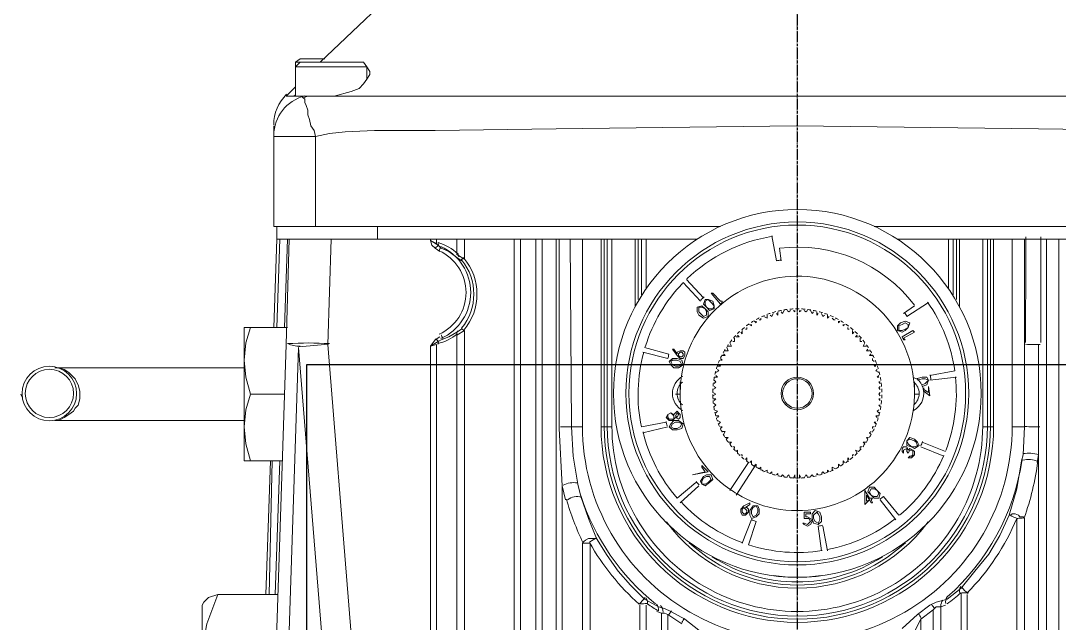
# Model space of a CAD drawing. Header units: inches. Extents: x 8618018 to 8935006, y 2431589 to 2567223.
# Drawn here: x 8666993.4 to 8667117.2, y 2519218.9 to 2519290.7 of the extents above; entities that cross this region are included whole.
import ezdxf

# ---------------------------------------------------------------- set-up
doc = ezdxf.new("R2010")
doc.units = ezdxf.units.IN
doc.header["$MEASUREMENT"] = 0
doc.linetypes.add('CENTER', pattern=[2, 1.25, -0.25, 0.25, -0.25])
doc.layers.add('CL', color=252, linetype='CENTER', lineweight=5)
for name, color, linetype in [('EQ', 252, 'Continuous'), ('PDF_CENTRE', 252, 'Continuous'), ('SKID', 252, 'Continuous')]:
    doc.layers.add(name, color=color, linetype=linetype)

# ---------------------------------------------------------------- blocks, each defined once
blk = doc.blocks.new('DP-11004B PL')
at = {"layer": 'EQ', "lineweight": 18}
for points in [[(56.33810229599476, -53.56282629584894), (45.42201669514179, -43.0167774958536), (44.86696149595082, -42.091685495805), (44.3119062948972, -41.35161189548671), (44.12688789516687, -40.42651989590377), (43.94186949543655, -39.31640949565917), (43.94186949543655, -20.99958789581433), (-43.94187050499022, -20.99958789581433), (-43.94187050499022, -39.31640949565917), (-44.12688890472054, -40.42651989590377), (-44.31190730445087, -41.35161189548671), (-44.86696250550449, -42.091685495805), (-45.42201770469546, -43.0167774958536), (-56.8931585047394, -53.93286309577525)], [(-56.33810330554843, -53.56282629584894), (-59.29839770495892, -53.56282629584894), (-59.85345290414989, -53.93286309577525), (-59.85345290414989, -54.48791829589754), (-51.34260650537908, -54.48791829589754), (-50.97256970405579, -55.04297349555418), (-50.97256970405579, -55.41301029548049), (-51.34260650537908, -55.96806549560279), (-51.71264330483973, -56.52312069572508), (-52.2676985040307, -57.07817589584738), (-53.19279050454497, -57.44821269577369), (-55.22799290530384, -58.00326789589599)], [(-51.34260650537908, -55.96806549560279), (-51.34260650537908, -54.48791829589754), (-51.71264330483973, -53.93286309577525), (-59.29839770495892, -53.93286309577525), (-59.85345290414989, -54.48791829589754), (-59.85345290414989, -58.00326789589599)], [(-59.85345290414989, -53.93286309577525), (-59.29839770495892, -53.93286309577525)], [(-59.85345290414989, -56.89315749565139), (-60.96356330439448, -58.00326789589599), (-60.77854490466416, -58.00326789589599), (-60.40850810520351, -58.00326789589599), (-60.03847130388021, -58.00326789589599), (-59.85345290414989, -57.8182494957)], [(-60.96356330439448, -58.00326789589599), (-60.96356330439448, -58.00326789589599)], [(-60.03847130388021, -58.00326789589599), (-59.66843450441957, -58.00326789589599), (-59.11337930522859, -58.00326789589599), (-58.37330570444465, -58.00326789589599)], [(-59.11337930522859, -58.00326789589599), (-58.92836090549827, -58.18828629562631)], [(43.20179589465261, -62.07367269555107), (28.77036069519818, -61.88865429582074), (-0.09250970557332039, -61.51861749589443), (-28.77036170475185, -61.88865429582074), (-43.20179690420628, -62.07367269555107), (-50.41751450486481, -62.07367269555107), (-53.93286410532892, -62.25869109574705), (-55.78304810449481, -62.44370949547738), (-57.44821370393038, -62.81374629586935), (-57.63323210552335, -62.07367269555107), (-58.003268904984, -61.51861749589443), (-58.18828730471432, -60.77854389557615), (-58.37330570444465, -60.22348869591951), (-58.37330570444465, -59.66843349579722), (-58.55832410417497, -59.11337829567492), (-58.7433425039053, -58.74334149574861), (-58.7433425039053, -58.3733046958223), (-58.92836090549827, -58.18828629562631), (-58.37330570444465, -58.00326789589599), (-56.8931585047394, -58.00326789589599), (-55.22799290530384, -58.00326789589599), (-55.04297450557351, -58.00326789589599), (55.04297349601984, -58.00326789589599)], [(-62.44371050409973, -62.81374629586935), (-62.44371050409973, -62.44370949547738), (-62.44371050409973, -62.25869109574705), (-62.44371050409973, -62.07367269555107), (-62.44371050409973, -61.88865429582074), (-62.44371050409973, -61.51861749589443)], [(9.158410295844078, -73.54481349559501), (57.44821269437671, -73.54481349559501), (57.44821269437671, -62.81374629586935), (62.44370949454606, -62.81374629586935), (62.44370949454606, -73.54481349559501), (57.44821269437671, -73.54481349559501)], [(-62.07367370463908, -73.54481349559501), (-62.07367370463908, -75.02496069576591), (-60.59352650493383, -75.02496069576591)], [(-9.158411305397749, -73.54481349559501), (-57.44821370393038, -73.54481349559501)], [(-50.04747770540416, -75.02496069576591), (-50.04747770540416, -73.54481349559501)], [(-66.14407850429416, -245.7969438955188), (-60.96356330439448, -87.60621189558879), (-60.59352650493383, -75.02496069576591), (-55.59802970476449, -75.02496069576591)], [(-62.44371050409973, -85.57100949576125), (-62.07367370463908, -75.02496069576591)], [(-61.70363690517843, -75.02496069576591), (-62.07367370463908, -85.57100949576125)], [(-61.14858170412481, -85.57100949576125), (-60.77854490466416, -75.02496069576591)], [(-42.6467417050153, -76.50510789547116), (-43.20179690420628, -76.13507109554484), (-43.57183370552957, -75.76503429561853), (-43.7568521052599, -75.20997909549624), (-43.7568521052599, -75.02496069576591), (-55.59802970476449, -75.02496069576591), (-55.96806650422513, -87.60621189558879), (-50.97256970405579, -149.7723942957819), (-50.60253290459514, -154.9529094956815), (-52.08268010430038, -156.2480382956564), (-53.19279050454497, -157.5431670956314), (-53.93286410532892, -158.653277495876), (-54.11788250505924, -159.9484062958509), (-54.11788250505924, -161.2435350958258), (-54.11788250505924, -163.8337926957756), (-53.93286410532892, -166.0540134957992), (-53.93286410532892, -168.2742342958227), (-53.93286410532892, -168.8292894954793), (-53.74784570559859, -170.6794734955765), (-53.3778089042753, -172.7146758958697), (-52.637735305354, -174.379841495771)], [(-43.7568521052599, -75.02496069576591), (-43.01677850447595, -75.02496069576591), (-43.01677850447595, -75.58001589588821), (-43.7568521052599, -75.20997909549624), (-42.83176010474563, -75.76503429561853), (-42.46172330528498, -76.13507109554484), (-41.53663130477071, -76.50510789547116), (-40.61153930425644, -77.24518149578944), (-40.05648410506546, -77.61521829571575)], [(-31.17560090497136, -75.02496069576591), (-32.6557481046766, -75.02496069576591), (-40.98157610557973, -75.02496069576591), (-43.01677850447595, -75.02496069576591)], [(-39.68644730560482, -182.5206510955468), (-39.68644730560482, -181.4105406957678), (-41.35161290504038, -181.2255222955719), (-41.35161290504038, -180.1154118957929), (-28.77036170475185, -180.1154118957929), (-28.77036170475185, -168.644271095749), (-28.21530650556087, -167.1641238955781), (-28.03028810396791, -165.4989582956769), (-28.21530650556087, -163.8337926957756), (-28.77036170475185, -162.3536454956047), (-28.77036170475185, -75.02496069576591), (-28.4003249052912, -75.02496069576591), (-28.4003249052912, -97.59720549546182), (-28.03028810396791, -104.4428862957284), (-28.03028810396791, -180.1154118957929), (-25.62504890561104, -180.4854486957192), (-25.62504890561104, -111.2885670955293), (-25.44003050401807, -111.103548695799), (-25.25501210428774, -110.918530295603), (-24.88497530482709, -110.7335118958727), (-24.69995690509677, -110.7335118958727), (-24.51493850536644, -110.7335118958727), (-24.14490170404315, -110.7335118958727), (-23.95988330431283, -110.7335118958727)], [(-39.68644730560482, -75.02496069576591), (-39.68644730560482, -77.43019989551976), (-40.61153930425644, -76.87514469586313), (-40.61153930425644, -75.02496069576591)], [(-33.7658585049212, -148.1072286958806), (-33.7658585049212, -75.02496069576591)], [(-33.02578490413725, -75.02496069576591), (-33.02578490413725, -147.9222102956846), (-31.17560090497136, -148.6622838955373), (-31.17560090497136, -75.02496069576591), (-30.43552730418742, -75.02496069576591)], [(-28.77036170475185, -75.02496069576591), (-30.43552730418742, -75.02496069576591), (-30.43552730418742, -148.6622838955373)], [(-28.4003249052912, -75.02496069576591), (-27.66025130450726, -75.02496069576591), (-27.10519610531628, -75.02496069576591)], [(-23.40482810512185, -75.02496069576591), (-23.0347913056612, -75.02496069576591), (-23.0347913056612, -97.4121870957315), (-23.40482810512185, -97.4121870957315), (-23.40482810512185, -75.02496069576591), (-25.62504890561104, -75.02496069576591), (-25.62504890561104, -97.4121870957315), (-26.92017770558596, -97.4121870957315), (-26.73515930399299, -100.9275366957299), (-26.18010410480201, -104.2578678955324), (-25.81006730534136, -105.7380150957033), (-24.88497530482709, -108.3282726956531), (-23.95988330431283, -110.7335118958727), (-22.66475450433791, -112.7687142957002), (-21.36962570436299, -114.6188982957974), (-19.88947850465775, -116.2840638956986), (-18.22431290522218, -117.9492294955999), (-16.92918410524726, -118.6893030959181), (-16.55914730392396, -118.8743214956485), (-15.81907370500267, -119.0593398958445), (-15.07900010421872, -119.4293766957708), (-13.41383450478315, -120.3544686958194), (-11.74866890534759, -121.6495974957943)], [(12.48874149471521, -121.4645790955983), (14.33892549574375, -119.7994134956971), (15.81907269544899, -118.6893030959181), (16.55914629437029, -118.3192662955262), (17.29921989515424, -118.1342478957959), (17.85427509434521, -117.9492294955999), (19.51944069564342, -116.6541006956249), (21.18460629507899, -114.6188982957974), (22.84977189451456, -112.5836958955042), (24.14490069448948, -110.3634750954807), (25.25501109473407, -107.9582358957268), (26.18010309524834, -104.8129230956547), (26.73515829443932, -101.4825918958522), (26.92017669603229, -100.742518295534), (27.10519509576261, -97.4121870957315)], [(-23.0347913056612, -75.02496069576591), (-22.66475450433791, -75.02496069576591), (-22.66475450433791, -97.4121870957315), (-23.0347913056612, -97.4121870957315)], [(-22.66475450433791, -97.4121870957315), (-22.10969930514693, -97.4121870957315), (-22.10969930514693, -75.02496069576591), (-22.66475450433791, -75.02496069576591)], [(-18.59434970468283, -81.68562309583649), (-18.59434970468283, -75.02496069576591), (-18.96438650414348, -75.02496069576591), (-19.33442330546677, -75.02496069576591), (-22.10969930514693, -75.02496069576591)], [(-19.33442330546677, -83.16577029554173), (-19.33442330546677, -75.02496069576591)], [(-18.96438650414348, -75.02496069576591), (-18.96438650414348, -82.24067829549313)], [(-18.59434970468283, -75.02496069576591), (-18.03929450549185, -75.02496069576591), (-11.93368730507791, -75.02496069576591)], [(-18.03929450549185, -75.02496069576591), (-18.03929450549185, -80.94554949551821)], [(11.93368629552424, -75.02496069576591), (18.03929349593818, -75.02496069576591), (18.59434869512916, -75.02496069576591)], [(18.03929349593818, -80.94554949551821), (18.03929349593818, -75.02496069576591)], [(22.10969829559326, -75.02496069576591), (19.3344222959131, -75.02496069576591), (18.96438549458981, -75.02496069576591), (18.59434869512916, -75.02496069576591), (18.59434869512916, -81.68562309583649)], [(18.96438549458981, -82.24067829549313), (18.96438549458981, -75.02496069576591)], [(19.3344222959131, -75.02496069576591), (19.3344222959131, -83.16577029554173)], [(22.66475349478424, -97.4121870957315), (22.10969829559326, -97.4121870957315), (22.10969829559326, -75.02496069576591), (22.66475349478424, -75.02496069576591)], [(23.03479029610753, -75.02496069576591), (22.66475349478424, -75.02496069576591), (22.66475349478424, -97.4121870957315), (23.03479029610753, -97.4121870957315)], [(23.40482709556818, -75.02496069576591), (25.62504789605737, -75.02496069576591)], [(27.10519509576261, -75.02496069576591), (27.47523189522326, -75.02496069576591), (27.84526869468391, -75.02496069576591), (28.9553790949285, -75.02496069576591), (29.69545269571245, -75.02496069576591)], [(27.10519509576261, -75.02496069576591), (27.10519509576261, -75.02496069576591)], [(31.17559989541769, -180.1154118957929), (31.17559989541769, -75.02496069576591), (32.10069189593196, -75.02496069576591), (32.10069189593196, -180.1154118957929), (34.50593109615147, -180.4854486957192), (34.50593109615147, -75.02496069576591)], [(-11.56365050561726, -82.42569669568911), (-13.59885290451348, -80.20547589566559)], [(-13.22881610505283, -79.83543909573928), (-11.19361370429397, -82.0556598957628)], [(15.63405429571867, -82.6107150958851), (13.04379669576883, -84.27588069578633)], [(-3.607859304174781, -84.09086229559034), (-3.607859304174781, -84.46089909551665), (-3.977896105498075, -84.27588069578633)], [(-2.867785705253482, -83.90584389586002), (-3.052804104983807, -84.27588069578633), (-3.237822504714131, -84.09086229559034)], [(-2.312730504199862, -83.72082549566403), (-2.312730504199862, -84.09086229559034), (-2.497748903930187, -83.90584389586002)], [(-1.572656905278563, -83.53580709546804), (-1.757675305008888, -83.90584389586002), (-1.942693704739213, -83.72082549566403)], [(-0.8325833044946194, -83.53580709546804), (-1.017601704224944, -83.72082549566403), (-1.202620103955269, -83.53580709546804)], [(-0.2775281053036451, -83.53580709546804), (-0.2775281053036451, -83.72082549566403), (-0.4625465050339699, -83.53580709546804)], [(0.462545495480299, -83.53580709546804), (0.2775270957499743, -83.72082549566403), (0.2775270957499743, -83.53580709546804)], [(1.202619094401598, -83.53580709546804), (1.017600694671273, -83.72082549566403), (0.8325822949409485, -83.53580709546804)], [(1.942692695185542, -83.72082549566403), (1.757674295455217, -83.90584389586002), (1.572655895724893, -83.53580709546804)], [(2.497747894376516, -83.90584389586002), (2.312729494646192, -84.09086229559034), (2.312729494646192, -83.72082549566403)], [(3.23782149516046, -84.09086229559034), (3.052803095430136, -84.27588069578633), (2.867784695699811, -83.90584389586002)], [(3.792876694351435, -84.27588069578633), (3.60785829462111, -84.46089909551665), (3.60785829462111, -84.09086229559034)], [(12.67375989444554, -83.90584389586002), (13.96888869442046, -82.98075189581141)], [(-5.458043305203319, -85.20097269583493), (-5.458043305203319, -85.38599109556526), (-5.643061704933643, -85.20097269583493)], [(-4.902988104149699, -84.83093589590862), (-4.902988104149699, -85.01595429563895), (-5.088006503880024, -84.83093589590862)], [(-4.347932904958725, -84.46089909551665), (-4.347932904958725, -84.64591749571264), (-4.53295130468905, -84.64591749571264)], [(4.532950295135379, -84.64591749571264), (4.347931895405054, -84.64591749571264), (4.162913495674729, -84.46089909551665)], [(5.088005494326353, -84.83093589590862), (4.902987094596028, -85.01595429563895), (4.902987094596028, -84.83093589590862)], [(5.643060695379972, -85.20097269583493), (5.458042295649648, -85.38599109556526), (5.458042295649648, -85.20097269583493)], [(-60.77854490466416, -85.57100949576125), (-65.21898650564253, -85.57100949576125), (-65.77404170483351, -85.57100949576125), (-65.95906010456383, -85.57100949576125), (-65.95906010456383, -85.75602789549157), (-65.95906010456383, -101.2975734956563), (-65.95906010456383, -101.4825918958522), (-65.77404170483351, -101.4825918958522), (-65.21898650564253, -101.4825918958522)], [(-61.14858170412481, -93.52680069580674), (-65.21898650564253, -93.52680069580674), (-65.77404170483351, -91.49159829551354), (-65.95906010456383, -89.456395895686), (-65.77404170483351, -87.42119349585846), (-65.21898650564253, -85.57100949576125)], [(-40.05648410506546, -85.75602789549157), (-40.61153930425644, -86.12606469588354), (-41.53663130477071, -86.68111989554018), (-42.46172330528498, -87.05115669546649), (-42.83176010474563, -87.23617509566247), (-43.7568521052599, -87.79123029578477), (-43.01677850447595, -87.60621189558879), (-43.01677850447595, -130.5304806958884), (-43.7568521052599, -130.1604438954964), (-42.83176010474563, -130.7154990956187), (-42.46172330528498, -130.9005174958147), (-41.53663130477071, -131.4555726954713), (-40.61153930425644, -132.1956462957896), (-40.05648410506546, -132.5656830957159)], [(-42.6467417050153, -131.4555726954713), (-43.20179690420628, -131.085535895545), (-43.57183370552957, -130.7154990956187), (-43.7568521052599, -130.1604438954964), (-43.7568521052599, -87.79123029578477), (-43.20179690420628, -87.05115669546649), (-42.6467417050153, -86.68111989554018)], [(-7.123208904638886, -86.49610149580985), (-6.938190504908562, -86.68111989554018), (-7.308227304369211, -86.68111989554018)], [(-6.568153705447912, -85.94104629568756), (-6.568153705447912, -86.31108309561387), (-6.753172105178237, -86.12606469588354)], [(-6.013098504394293, -85.57100949576125), (-6.013098504394293, -85.75602789549157), (-6.198116904124618, -85.75602789549157)], [(6.198115894570947, -85.75602789549157), (6.013097494840622, -85.75602789549157), (6.013097494840622, -85.57100949576125)], [(6.753171095624566, -86.12606469588354), (6.568152695894241, -86.31108309561387), (6.568152695894241, -85.94104629568756)], [(7.30822629481554, -86.68111989554018), (6.938189495354891, -86.68111989554018), (7.123207895085216, -86.49610149580985)], [(-7.493245704099536, -86.86613829573616), (-7.493245704099536, -87.23617509566247), (-7.678264105692506, -87.23617509566247)], [(7.678263096138835, -87.23617509566247), (7.493244694545865, -87.23617509566247), (7.493244694545865, -86.86613829573616)], [(28.77036069519818, -87.60621189558879), (28.77036069519818, -97.4121870957315), (28.77036069519818, -100.742518295534), (28.77036069519818, -180.1154118957929), (27.10519509576261, -180.4854486957192), (27.10519509576261, -108.3282726956531), (26.92017669603229, -108.1432542959228), (26.55013989470899, -108.1432542959228), (26.36512149497867, -107.9582358957268), (25.99508469551802, -107.7732174955308), (25.81006629578769, -107.7732174955308), (25.62504789605737, -107.7732174955308), (25.4400294944644, -107.9582358957268), (25.25501109473407, -107.9582358957268)], [(-54.48791930451989, -149.7723942957819), (-59.48341610468924, -87.9762486955151), (-64.66393130458891, -244.8718518954702), (-65.77404170483351, -245.4269070955925), (-66.14407850429416, -245.6119254957885), (-66.14407850429416, -245.7969438955188), (-66.14407850429416, -246.3519990956411), (-65.95906010456383, -246.3519990956411), (-66.14407850429416, -247.4621094958857)], [(-8.788374504074454, -88.71632229583338), (-8.60335610434413, -88.9013406955637), (-8.973392905667424, -88.9013406955637)], [(8.603355094790459, -88.34628549590707), (8.23331829532981, -88.34628549590707), (8.418336695060134, -88.16126709571108)], [(8.973391896113753, -88.9013406955637), (8.603355094790459, -88.9013406955637), (8.788373494520783, -88.71632229583338)], [(-88.16126810386777, -90.38148789573461), (-88.53130490519106, -90.38148789573461), (-65.95906010456383, -90.38148789573461)], [(-88.53130490519106, -90.38148789573461), (-88.16126810386777, -90.38148789573461), (-87.97624970413744, -90.38148789573461), (-87.42119450494647, -90.56650629546493), (-86.86613930389285, -90.9365430958569), (-86.4961025044322, -91.30657989578322), (-86.12606570497155, -91.67661669570953), (-85.94104730524123, -92.04665349563584), (-85.7560289055109, -92.41669029556215), (-85.57101050391793, -93.15676389588043), (-85.57101050391793, -94.08185589546338), (-85.7560289055109, -94.82192949578166), (-86.12606570497155, -95.19196629570797), (-86.31108410470188, -95.56200309563428), (-86.86613930389285, -95.93203989556059), (-87.42119450494647, -96.3020766954869), (-87.79123130440712, -96.48709509568289), (-88.16126810386777, -96.67211349587888), (-88.53130490519106, -96.67211349587888)], [(-9.343429705128074, -90.0114510958083), (-9.158411305397749, -90.19646949553862), (-9.528448104858398, -90.19646949553862)], [(-9.158411305397749, -89.27137749549001), (-8.973392905667424, -89.456395895686), (-9.158411305397749, -89.456395895686)], [(9.158410295844078, -89.64141429588199), (8.973391896113753, -89.456395895686), (8.973391896113753, -89.27137749549001)], [(9.343428695574403, -90.19646949553862), (9.158410295844078, -90.19646949553862), (9.343428695574403, -90.0114510958083)], [(-9.528448104858398, -90.56650629546493), (-9.343429705128074, -90.75152469566092), (-9.713466504588723, -90.9365430958569)], [(9.713465495035052, -90.9365430958569), (9.343428695574403, -90.75152469566092), (9.528447095304728, -90.56650629546493)], [(9.713465495035052, -91.49159829551354), (9.528447095304728, -91.49159829551354), (9.713465495035052, -91.30657989578322)], [(13.78387029469013, -91.49159829551354), (14.15390709601343, -91.67661669570953), (14.89398069493473, -91.49159829551354), (15.44903589598835, -91.49159829551354), (15.63405429571867, -91.86163509590551), (15.44903589598835, -92.41669029556215), (14.89398069493473, -92.60170869575813)], [(18.96438549458981, -91.49159829551354), (15.81907269544899, -91.86163509590551)], [(-13.96888970397413, -92.04665349563584), (-13.96888970397413, -93.52680069580674), (-14.52394490502775, -93.52680069580674)], [(-9.898484904319048, -92.60170869575813), (-9.713466504588723, -92.78672709548846), (-10.08350330404937, -92.97174549568444)], [(-9.898484904319048, -91.86163509590551), (-9.713466504588723, -92.04665349563584), (-9.898484904319048, -92.23167189583182)], [(9.898483894765377, -92.23167189583182), (9.713465495035052, -92.04665349563584), (9.898483894765377, -92.04665349563584)], [(9.898483894765377, -92.97174549568444), (9.713465495035052, -92.78672709548846), (9.898483894765377, -92.60170869575813)], [(14.52394389547408, -93.52680069580674), (13.96888869442046, -93.52680069580674), (13.96888869442046, -92.04665349563584)], [(14.89398069493473, -92.41669029556215), (15.26401749439538, -92.23167189583182), (15.63405429571867, -91.86163509590551), (15.26401749439538, -91.67661669570953), (14.89398069493473, -91.67661669570953), (14.33892549574375, -91.86163509590551)], [(15.07899909466505, -92.78672709548846), (15.07899909466505, -92.97174549568444), (15.63405429571867, -93.34178229561076), (15.63405429571867, -92.60170869575813), (15.81907269544899, -93.71181909553707), (15.07899909466505, -93.15676389588043)], [(-92.60170970484614, -93.52680069580674), (-92.41669130511582, -93.89683749573305)], [(-61.33360010385513, -101.4825918958522), (-65.21898650564253, -101.4825918958522), (-65.77404170483351, -99.44738949555904), (-65.95906010456383, -97.4121870957315), (-65.77404170483351, -95.37698469590396), (-65.21898650564253, -93.52680069580674)], [(-10.08350330404937, -94.08185589546338), (-9.713466504588723, -94.08185589546338), (-9.898484904319048, -94.26687429565936)], [(9.898483894765377, -93.71181909553707), (9.713465495035052, -93.52680069580674), (9.898483894765377, -93.34178229561076)], [(9.898483894765377, -94.26687429565936), (9.713465495035052, -94.08185589546338), (9.898483894765377, -94.08185589546338)], [(-9.898484904319048, -94.63691109558567), (-9.713466504588723, -94.82192949578166), (-9.898484904319048, -95.00694789551198)], [(9.898483894765377, -95.00694789551198), (9.713465495035052, -94.82192949578166), (9.898483894765377, -94.82192949578166)], [(9.713465495035052, -95.74702149583027), (9.528447095304728, -95.56200309563428), (9.713465495035052, -95.37698469590396)], [(-88.53130490519106, -96.67211349587888), (-88.53130490519106, -96.67211349587888)], [(-88.34628650546074, -96.67211349587888), (-88.53130490519106, -96.67211349587888), (-65.95906010456383, -96.67211349587888)], [(-15.44903690554202, -97.4121870957315), (-18.4093313049525, -98.15226069558412)], [(-9.528448104858398, -96.67211349587888), (-9.158411305397749, -96.8571318956092), (-9.343429705128074, -97.04215029580519)], [(-9.158411305397749, -97.4121870957315), (-8.973392905667424, -97.4121870957315), (-9.158411305397749, -97.59720549546182)], [(8.973391896113753, -97.59720549546182), (8.973391896113753, -97.4121870957315), (9.158410295844078, -97.4121870957315)], [(9.343428695574403, -97.04215029580519), (9.158410295844078, -96.8571318956092), (9.343428695574403, -96.8571318956092)], [(-8.973392905667424, -97.9672422958538), (-8.60335610434413, -97.9672422958538), (-8.788374504074454, -98.3372790957801)], [(-7.678264105692506, -99.81742629548535), (-7.493245704099536, -99.81742629548535), (-7.493245704099536, -100.0024446956813)], [(7.493244694545865, -100.0024446956813), (7.493244694545865, -99.81742629548535), (7.678263096138835, -99.81742629548535)], [(17.48423829488456, -100.9275366957299), (14.7089622952044, -99.81742629548535)], [(14.89398069493473, -99.26237109582871), (17.66925669461489, -100.3724814956076)], [(-63.368802504614, -117.3941742954776), (-62.81374730542302, -101.4825918958522)], [(-62.6287289056927, -101.4825918958522), (-62.99876570515335, -117.3941742954776)], [(-62.2586921043694, -117.3941742954776), (-61.70363690517843, -101.4825918958522)], [(-6.753172105178237, -100.742518295534), (-6.568153705447912, -100.742518295534), (-6.568153705447912, -100.9275366957299)], [(-6.198116904124618, -101.2975734956563), (-6.013098504394293, -101.1125550959259), (-6.013098504394293, -101.4825918958522)], [(-5.643061704933643, -101.6676102955826), (-5.458043305203319, -101.4825918958522), (-5.458043305203319, -101.8526286957785)], [(6.013097494840622, -101.4825918958522), (6.013097494840622, -101.1125550959259), (6.198115894570947, -101.2975734956563)], [(6.568152695894241, -100.9275366957299), (6.568152695894241, -100.742518295534), (6.753171095624566, -100.742518295534)], [(-5.828080104663968, -101.6676102955826), (-8.048300905153155, -104.9979414958507)], [(-7.308227304369211, -105.5529966955073), (-4.902988104149699, -101.8526286957785)], [(-3.977896105498075, -102.7777206958272), (-3.607859304174781, -102.5927022956312), (-3.607859304174781, -102.7777206958272)], [(3.60785829462111, -102.7777206958272), (3.60785829462111, -102.5927022956312), (3.792876694351435, -102.7777206958272)], [(-2.497748903930187, -103.1477574957535), (-2.312730504199862, -102.9627390955575), (-2.312730504199862, -103.1477574957535)], [(-1.202620103955269, -103.3327758954838), (-1.017601704224944, -103.1477574957535), (-0.8325833044946194, -103.5177942956798)], [(0.8325822949409485, -103.5177942956798), (1.017600694671273, -103.1477574957535), (1.202619094401598, -103.3327758954838)], [(2.312729494646192, -103.1477574957535), (2.312729494646192, -102.9627390955575), (2.497747894376516, -103.1477574957535)], [(-27.66025130450726, -106.1080518956296), (-28.03028810396791, -104.4428862957284)], [(-11.74866890534759, -104.4428862957284), (-13.96888970397413, -106.4780886955559)], [(11.74866789579391, -108.5132910958491), (9.898483894765377, -106.1080518956296)], [(3.052803095430136, -109.2533646957017), (3.60785829462111, -112.2136590955779)], [(-62.44371050409973, -131.8256094958633), (-69.10437290556729, -131.8256094958633), (-70.3995017055422, -128.3102598958649), (-70.76953850500286, -126.4600758957677), (-70.76953850500286, -124.6098918956704), (-70.76953850500286, -122.7597078955732), (-70.3995017055422, -120.909523895476), (-69.10437290556729, -117.3941742954776), (-70.21448330394924, -117.7642110958695), (-70.76953850500286, -118.3192662955262), (-70.95455690473318, -118.6893030959181), (-70.95455690473318, -150.1424310957082), (-70.76953850500286, -150.6974862958305)], [(-61.88865530490875, -117.3941742954776), (-69.10437290556729, -117.3941742954776)], [(20.25951429456472, -117.3941742954776), (20.25951429456472, -180.4854486957192)], [(-18.77936810441315, -180.4854486957192), (-18.77936810441315, -118.6893030959181)], [(-18.03929450549185, -118.6893030959181), (-18.03929450549185, -180.4854486957192), (-16.18911050446332, -180.1154118957929), (-16.18911050446332, -119.6143950955011), (-15.81907370500267, -119.6143950955011), (-15.44903690554202, -119.7994134956971)], [(17.66925669461489, -118.6893030959181), (17.11420149542391, -118.8743214956485)], [(-16.18911050446332, -119.6143950955011), (-16.74416570551693, -119.4293766957708)], [(-13.7838713042438, -120.909523895476), (-15.44903690554202, -119.7994134956971), (-15.44903690554202, -180.1154118957929)], [(14.7089622952044, -120.3544686958194), (13.78387029469013, -122.2046526959166), (13.78387029469013, -180.1154118957929), (11.93368629552424, -180.4854486957192), (11.93368629552424, -123.4997814958915)]]:
    blk.add_lwpolyline(points, dxfattribs=at)
for points in [[(-57.44821370393038, -73.54481349559501), (-62.44371050409973, -73.54481349559501), (-62.44371050409973, -62.81374629586935), (-57.44821370393038, -62.81374629586935)], [(23.40482709556818, -75.02496069576591), (23.40482709556818, -97.4121870957315), (23.03479029610753, -97.4121870957315), (23.03479029610753, -75.02496069576591)], [(25.62504789605737, -97.4121870957315), (25.62504789605737, -75.02496069576591), (27.10519509576261, -75.02496069576591), (27.10519509576261, -87.60621189558879), (27.10519509576261, -97.4121870957315)], [(-8.973392905667424, -82.42569669568911), (-8.973392905667424, -82.6107150958851), (-9.158411305397749, -82.79573349561542), (-10.26852170564234, -81.5006046956405), (-10.08350330404937, -81.5006046956405), (-9.158411305397749, -82.42569669568911)], [(-11.00859530456364, -82.24067829549313), (-10.63855850510299, -82.24067829549313), (-10.08350330404937, -82.42569669568911), (-9.898484904319048, -82.98075189581141), (-9.898484904319048, -83.35078869573772), (-10.45354010537267, -83.53580709546804), (-10.82357690483332, -83.16577029554173), (-11.19361370429397, -82.79573349561542)], [(-10.26852170564234, -82.6107150958851), (-10.63855850510299, -82.24067829549313), (-11.00859530456364, -82.42569669568911), (-11.00859530456364, -82.79573349561542), (-10.82357690483332, -83.16577029554173), (-10.45354010537267, -83.35078869573772), (-10.08350330404937, -83.35078869573772), (-9.898484904319048, -82.98075189581141)], [(-11.93368730507791, -83.16577029554173), (-11.37863210402429, -82.98075189581141), (-11.00859530456364, -83.35078869573772), (-10.63855850510299, -83.72082549566403), (-10.63855850510299, -84.27588069578633), (-11.19361370429397, -84.46089909551665), (-11.74866890534759, -84.09086229559034), (-11.93368730507791, -83.72082549566403)], [(-11.00859530456364, -83.35078869573772), (-11.37863210402429, -83.16577029554173), (-11.74866890534759, -83.16577029554173), (-11.74866890534759, -83.72082549566403), (-11.56365050561726, -83.90584389586002), (-11.19361370429397, -84.27588069578633), (-10.82357690483332, -84.09086229559034), (-10.82357690483332, -83.72082549566403)], [(13.41383349522948, -85.01595429563895), (13.22881509549916, -85.57100949576125), (12.85877829603851, -85.94104629568756), (12.48874149471521, -86.12606469588354), (11.93368629552424, -85.94104629568756), (11.93368629552424, -85.38599109556526), (12.30372309498489, -85.01595429563895), (12.85877829603851, -84.83093589590862)], [(12.85877829603851, -85.75602789549157), (13.22881509549916, -85.57100949576125), (13.22881509549916, -85.20097269583493), (12.85877829603851, -85.01595429563895), (12.48874149471521, -85.20097269583493), (12.11870469525456, -85.38599109556526), (12.11870469525456, -85.94104629568756), (12.48874149471521, -85.94104629568756)], [(-40.61153930425644, -86.49610149580985), (-39.68644730560482, -85.94104629568756), (-39.68644730560482, -132.1956462957896), (-40.61153930425644, -131.8256094958633)], [(12.85877829603851, -87.05115669546649), (12.67375989444554, -87.05115669546649), (12.48874149471521, -86.68111989554018), (13.78387029469013, -85.94104629568756), (13.96888869442046, -86.12606469588354), (12.67375989444554, -86.86613829573616)], [(-14.33892650529742, -88.9013406955637), (-14.8939817044884, -88.16126709571108), (-14.70896330475807, -88.16126709571108), (-14.33892650529742, -88.71632229583338), (-14.33892650529742, -88.5313038956374), (-13.96888970397413, -88.34628549590707), (-13.59885290451348, -88.34628549590707), (-13.41383450478315, -88.5313038956374), (-13.41383450478315, -88.9013406955637), (-13.59885290451348, -89.27137749549001), (-13.96888970397413, -89.27137749549001)], [(-14.1539081055671, -88.71632229583338), (-14.1539081055671, -88.9013406955637), (-13.96888970397413, -89.08635909575969), (-13.7838713042438, -89.08635909575969), (-13.59885290451348, -88.9013406955637), (-13.59885290451348, -88.71632229583338), (-13.7838713042438, -88.5313038956374), (-13.96888970397413, -88.5313038956374)], [(-15.26401850394905, -89.64141429588199), (-14.8939817044884, -89.27137749549001), (-14.33892650529742, -89.27137749549001), (-13.7838713042438, -89.456395895686), (-13.59885290451348, -90.0114510958083), (-14.1539081055671, -90.38148789573461), (-14.70896330475807, -90.38148789573461), (-15.07900010421872, -90.0114510958083)], [(-13.7838713042438, -90.0114510958083), (-13.96888970397413, -89.64141429588199), (-14.33892650529742, -89.456395895686), (-14.8939817044884, -89.456395895686), (-15.07900010421872, -89.64141429588199), (-14.8939817044884, -90.0114510958083), (-14.52394490502775, -90.19646949553862), (-14.1539081055671, -90.19646949553862)], [(-14.1539081055671, -96.48709509568289), (-14.52394490502775, -96.3020766954869), (-14.8939817044884, -96.67211349587888), (-15.26401850394905, -96.67211349587888), (-15.63405530527234, -96.3020766954869), (-15.44903690554202, -95.93203989556059), (-15.07900010421872, -95.74702149583027), (-14.70896330475807, -95.93203989556059), (-14.33892650529742, -95.56200309563428), (-14.1539081055671, -95.74702149583027), (-13.96888970397413, -95.93203989556059), (-13.96888970397413, -96.3020766954869)], [(-15.07900010421872, -96.48709509568289), (-14.70896330475807, -96.48709509568289), (-14.70896330475807, -96.11705829575658), (-14.8939817044884, -95.93203989556059), (-15.07900010421872, -95.74702149583027), (-15.44903690554202, -95.93203989556059), (-15.44903690554202, -96.3020766954869), (-15.26401850394905, -96.48709509568289)], [(-14.33892650529742, -96.3020766954869), (-14.1539081055671, -95.93203989556059), (-14.33892650529742, -95.74702149583027), (-14.52394490502775, -96.11705829575658)], [(-15.26401850394905, -97.4121870957315), (-15.07900010421872, -97.04215029580519), (-14.70896330475807, -96.67211349587888), (-14.1539081055671, -96.67211349587888), (-13.59885290451348, -97.04215029580519), (-13.7838713042438, -97.59720549546182), (-14.33892650529742, -97.78222389565781), (-14.8939817044884, -97.78222389565781)], [(-13.7838713042438, -97.04215029580519), (-14.1539081055671, -96.8571318956092), (-14.52394490502775, -96.8571318956092), (-14.8939817044884, -97.04215029580519), (-15.07900010421872, -97.4121870957315), (-14.70896330475807, -97.59720549546182), (-14.33892650529742, -97.59720549546182), (-13.96888970397413, -97.4121870957315)], [(14.52394389547408, -99.63240789575502), (13.96888869442046, -100.0024446956813), (13.59885189495981, -99.81742629548535), (13.04379669576883, -99.63240789575502), (13.04379669576883, -99.07735269563273), (13.41383349522948, -98.70731589570642), (13.96888869442046, -98.8923342959024), (14.33892549574375, -99.26237109582871)], [(13.59885189495981, -99.81742629548535), (13.96888869442046, -99.81742629548535), (14.33892549574375, -99.63240789575502), (14.15390709601343, -99.26237109582871), (13.96888869442046, -99.07735269563273), (13.41383349522948, -98.8923342959024), (13.04379669576883, -99.07735269563273), (13.22881509549916, -99.44738949555904)], [(12.67375989444554, -100.1874630958773), (12.67375989444554, -100.5574998958036), (12.48874149471521, -100.3724814956076), (12.48874149471521, -100.0024446956813), (12.67375989444554, -99.81742629548535), (13.04379669576883, -99.81742629548535), (13.22881509549916, -100.1874630958773), (13.41383349522948, -100.0024446956813), (13.78387029469013, -100.1874630958773), (13.96888869442046, -100.3724814956076), (13.96888869442046, -100.742518295534), (13.59885189495981, -101.1125550959259), (13.22881509549916, -101.1125550959259), (13.41383349522948, -100.9275366957299), (13.59885189495981, -100.9275366957299), (13.78387029469013, -100.742518295534), (13.78387029469013, -100.5574998958036), (13.78387029469013, -100.1874630958773), (13.41383349522948, -100.1874630958773), (13.22881509549916, -100.5574998958036), (13.04379669576883, -100.3724814956076), (13.04379669576883, -100.1874630958773), (13.04379669576883, -100.0024446956813)], [(-11.37863210402429, -102.2226654957049), (-11.37863210402429, -102.0376470955089), (-10.63855850510299, -102.7777206958272), (-12.48874250426888, -103.1477574957535), (-11.00859530456364, -102.7777206958272)], [(-11.37863210402429, -104.2578678955324), (-11.56365050561726, -103.8878310956061), (-11.19361370429397, -103.3327758954838), (-10.82357690483332, -103.1477574957535), (-10.26852170564234, -103.1477574957535), (-10.08350330404937, -103.7028126958758), (-10.45354010537267, -104.0728494958021), (-11.00859530456364, -104.4428862957284)], [(-10.45354010537267, -103.3327758954838), (-10.82357690483332, -103.3327758954838), (-11.19361370429397, -103.5177942956798), (-11.37863210402429, -103.8878310956061), (-11.37863210402429, -104.2578678955324), (-11.00859530456364, -104.2578678955324), (-10.63855850510299, -104.0728494958021), (-10.26852170564234, -103.7028126958758)], [(8.048299895599484, -106.6631070957519), (8.048299895599484, -104.9979414958507), (8.603355094790459, -105.9230334958993), (8.788373494520783, -105.9230334958993), (8.973391896113753, -105.9230334958993), (8.788373494520783, -106.1080518956296), (8.973391896113753, -106.4780886955559), (8.788373494520783, -106.4780886955559), (8.603355094790459, -106.1080518956296)], [(9.713465495035052, -105.9230334958993), (9.158410295844078, -105.9230334958993), (8.788373494520783, -105.5529966955073), (8.418336695060134, -105.182959895581), (8.603355094790459, -104.6279046959244), (9.158410295844078, -104.6279046959244), (9.528447095304728, -104.9979414958507), (9.898483894765377, -105.367978295777)], [(8.788373494520783, -104.8129230956547), (8.603355094790459, -105.182959895581), (8.788373494520783, -105.5529966955073), (9.158410295844078, -105.7380150957033), (9.528447095304728, -105.7380150957033), (9.713465495035052, -105.367978295777), (9.528447095304728, -104.9979414958507), (9.158410295844078, -104.8129230956547)], [(-6.383135303854942, -106.8481254954822), (-5.643061704933643, -106.4780886955559), (-5.643061704933643, -106.6631070957519), (-6.198116904124618, -107.0331438956782), (-6.013098504394293, -107.0331438956782), (-5.828080104663968, -107.2181622958742), (-5.828080104663968, -107.5881990958005), (-6.198116904124618, -107.9582358957268), (-6.568153705447912, -107.9582358957268), (-6.753172105178237, -107.5881990958005), (-6.753172105178237, -107.2181622958742)], [(8.603355094790459, -106.1080518956296), (8.23331829532981, -105.5529966955073), (8.23331829532981, -106.2930702958256)], [(-6.013098504394293, -107.5881990958005), (-6.013098504394293, -107.4031806956045), (-6.198116904124618, -107.2181622958742), (-6.383135303854942, -107.0331438956782), (-6.568153705447912, -107.2181622958742), (-6.568153705447912, -107.5881990958005), (-6.383135303854942, -107.7732174955308), (-6.198116904124618, -107.7732174955308)], [(-5.458043305203319, -108.3282726956531), (-5.643061704933643, -107.9582358957268), (-5.643061704933643, -107.4031806956045), (-5.273024905472994, -106.8481254954822), (-4.717969704419374, -106.8481254954822), (-4.53295130468905, -107.2181622958742), (-4.53295130468905, -107.7732174955308), (-4.902988104149699, -108.1432542959228)], [(-5.458043305203319, -107.4031806956045), (-5.458043305203319, -107.7732174955308), (-5.273024905472994, -108.1432542959228), (-4.902988104149699, -107.9582358957268), (-4.717969704419374, -107.5881990958005), (-4.717969704419374, -107.2181622958742), (-4.902988104149699, -106.8481254954822), (-5.273024905472994, -107.0331438956782)], [(0.8325822949409485, -107.5881990958005), (1.572655895724893, -107.5881990958005), (1.572655895724893, -107.7732174955308), (1.017600694671273, -107.7732174955308), (1.017600694671273, -108.1432542959228), (1.202619094401598, -108.1432542959228), (1.572655895724893, -108.3282726956531), (1.757674295455217, -108.6983094955795), (1.572655895724893, -109.0683462955058), (1.202619094401598, -109.2533646957017), (0.8325822949409485, -109.0683462955058), (0.6475638952106237, -108.8833278957754), (0.8325822949409485, -108.8833278957754), (1.202619094401598, -109.0683462955058), (1.387637495994568, -108.8833278957754), (1.572655895724893, -108.6983094955795), (1.387637495994568, -108.3282726956531), (1.202619094401598, -108.3282726956531), (0.8325822949409485, -108.3282726956531)], [(2.497747894376516, -109.0683462955058), (1.942692695185542, -108.8833278957754), (1.757674295455217, -108.3282726956531), (1.757674295455217, -107.7732174955308), (2.127711094915867, -107.4031806956045), (2.682766295969486, -107.5881990958005), (2.867784695699811, -108.1432542959228), (2.867784695699811, -108.6983094955795)], [(2.312729494646192, -107.5881990958005), (1.942692695185542, -107.9582358957268), (1.942692695185542, -108.3282726956531), (2.127711094915867, -108.6983094955795), (2.497747894376516, -108.8833278957754), (2.682766295969486, -108.5132910958491), (2.682766295969486, -108.1432542959228), (2.497747894376516, -107.7732174955308)]]:
    blk.add_lwpolyline(points, close=True, dxfattribs=at)
for points in [[(-40.44297817535698, -76.80109787266701, 0.106248641369837), (-42.82856853678823, -75.43326300103217, 0.1447396333273264), (-42.7842085249722, -75.69177996041253)], [(-25.62504890561104, -75.02496069576591), (-27.10519610531628, -75.02496069576591), (-26.92017770558596, -97.4121870957315, -0.01344755879566844), (-28.23492955602705, -97.41193547053263)], [(-1.94993532449007, -77.54943315358832, 0.008723459956575275), (-2.497748903930187, -77.61521829571575), (-3.052804104983807, -74.6549238958396)], [(28.83240846544504, -180.1322208172642, -0.01224886641646116), (29.69545269571245, -180.1154118957929), (29.69545269571245, -75.02496069576591), (31.17559989541769, -75.02496069576591)], [(-42.72041233070195, -86.3857306195423, 0.6466891491494567), (-42.72041233070195, -76.4304578867741, -0.01203332347241101), (-42.52237973734736, -76.00383014371619)], [(13.96317532658577, -82.91153836250305, 0.2679320019111878), (-2.127712104469538, -76.13507109554484), (-1.942693704739213, -77.61521829571575)], [(-39.68659346923232, -86.03001054329798, -0.02004040913154317), (-40.03846701234579, -85.65859350608662, 0.3596452844305771), (-40.03846701234579, -77.52763428539038)], [(15.81907269544899, -91.30657989578322), (18.77936709485948, -90.75152469566092, 0.1183773459914501), (15.53425166942179, -82.55610506469384)], [(-55.78465776517987, -87.49659959459677, 0.03020891241033478), (-60.7769352439791, -87.49659959459677, 0.1254559050487536), (-59.30194450728595, -87.78993331687525)], [(-8.238549774512649, -87.62022703932598, 0.01025668912361042), (-8.418337704613805, -87.9762486955151), (-8.23331930488348, -88.34628549590707), (-8.60335610434413, -88.34628549590707)], [(-7.812409846112132, -87.05908103380352, 0.01028068046184736), (-8.048300905153155, -87.42119349585846), (-7.863282505422831, -87.79123029578477), (-8.23331930488348, -87.79123029578477)], [(8.23331829532981, -87.79123029578477), (7.86328149586916, -87.79123029578477), (8.048299895599484, -87.42119349585846, 0.01025818810586523), (7.820958536118269, -87.06957342708483)], [(-18.31803397461772, -88.52536110486835, 0.1183772207904789), (-18.59434970468283, -97.4121870957315), (-15.63405530527234, -96.8571318956092)], [(-18.22431290522218, -87.9762486955151), (-15.30467999912798, -88.75478947116062, 0.008723130736714827), (-15.44903690554202, -89.27137749549001), (-18.4093313049525, -88.5313038956374)], [(-13.65853799134493, -91.38778817187995, 0.2784409351667839), (-14.8939817044884, -93.43429149547592, 0.2784409351685204), (-13.65853799134493, -95.48079481953755)], [(-9.713466504588723, -91.30657989578322), (-9.528448104858398, -91.49159829551354), (-9.898484904319048, -91.49159829551354, 0.01025891664031546), (-9.963171036913991, -91.88114158576354)], [(-10.06764722801745, -92.8690436319448, 0.01025619159698573), (-10.08350330404937, -93.34178229561076), (-9.713466504588723, -93.52680069580674), (-10.08350330404937, -93.71181909553707)], [(13.84355538152158, -95.48079481953755, 0.3248082286586964), (15.04566618055105, -93.04305343702435, 0.02628059445277653), (14.99205894954503, -92.80613922607154, 0.03402341881209432), (14.88630058057606, -92.51006908202544, 0.01689790259317616), (14.81903714127839, -92.36899255216122, 0.08464215770286698), (14.35003584995866, -91.74894223827869, 0.01626957875059623), (14.23704511299729, -91.64948374731466)], [(-9.965246943756938, -94.97406642558053, 0.01028055099074986), (-9.898484904319048, -95.37698469590396), (-9.528448104858398, -95.56200309563428), (-9.713466504588723, -95.74702149583027)], [(-9.833386180922389, -95.6662313612178, 0.01025749210028686), (-9.713466504588723, -96.11705829575658), (-9.343429705128074, -96.11705829575658), (-9.528448104858398, -96.3020766954869)], [(9.528447095304728, -96.3020766954869), (9.343428695574403, -96.11705829575658), (9.713465495035052, -96.11705829575658, 0.01028470050192142), (9.830595092847943, -95.67848512995988)], [(-18.40089631639421, -98.02285882690921, 0.1183529555340904), (-14.33892650529742, -105.9230334958993), (-12.11870570480824, -104.0728494958021)], [(-8.60335610434413, -98.70731589570642), (-8.23331930488348, -98.70731589570642), (-8.476933032274246, -98.89493565447628, 0.01025661432139587), (-8.23331930488348, -99.26237109582871), (-7.863282505422831, -99.26237109582871), (-8.048300905153155, -99.44738949555904, 0.01025818812053626), (-7.82095954567194, -99.79900956433266)], [(7.812408836558461, -99.80950195761397, 0.0102806804629325), (8.048299895599484, -99.44738949555904), (7.86328149586916, -99.26237109582871), (8.238548764958978, -99.24835595209152, 0.0102566891285612), (8.418336695060134, -98.8923342959024), (8.23331829532981, -98.70731589570642), (8.623958744108677, -98.65964775532484, 0.01025876717451783), (8.788373494520783, -98.3372790957801), (8.603355094790459, -98.15226069558412), (8.788373494520783, -97.9672422958538)], [(-7.308227304369211, -100.3724814956076), (-7.123208904638886, -100.1874630958773), (-7.123208904638886, -100.5574998958036, 0.01025847620176906), (-6.859300509095192, -100.8253010786138)], [(6.849373262375593, -100.8345020436682, 0.01025876034139527), (7.123207895085216, -100.5574998958036), (6.938189495354891, -100.1874630958773), (7.30822629481554, -100.3724814956076, 0.01026371637950664), (7.625836281105876, -100.0315351388417)], [(5.160719577223063, -102.0970842568204, 0.01028270287957508), (5.458042295649648, -101.8526286957785), (5.458042295649648, -101.4825918958522), (5.643060695379972, -101.6676102955826)], [(17.71469906531274, -118.4980569761246, -0.2635961733929832), (17.88081228360534, -117.6904442594387, 0.1773707289850935), (26.80799633823335, -101.3225398785435)], [(26.17944257892668, -108.3280266211368, 0.01220200161247452), (27.04638648964465, -108.2746470728889, 0.05356425279355398), (28.677605452016, -101.5600825459696, 0.1639020153700376), (26.89522326365113, -101.3775439988822)], [(26.94191635772586, -100.6048091007397, -0.1119411875185989), (28.77036069519818, -100.742518295534), (28.58534229546785, -101.6676102955826)], [(-5.088006503880024, -102.0376470955089), (-4.902988104149699, -101.8526286957785), (-4.921277172863483, -102.235317053739, 0.01026278190095597), (-4.53295130468905, -102.4076838959008), (-4.347932904958725, -102.2226654957049), (-4.347932904958725, -102.5927022956312)], [(-3.64883903041482, -102.8344528875314, 0.01025683132194224), (-3.237822504714131, -102.9627390955575), (-3.052804104983807, -102.7777206958272), (-3.052804104983807, -102.9627390955575)], [(2.867784695699811, -102.9627390955575), (3.052803095430136, -102.7777206958272), (3.23782149516046, -102.9627390955575, 0.01025855842193241), (3.636216064915061, -102.8393410737626)], [(4.162913495674729, -102.5927022956312), (4.162913495674729, -102.2226654957049), (4.544016245752573, -102.4358992017806, 0.01028495926902599), (4.902987094596028, -102.2226654957049), (4.902987094596028, -101.8526286957785), (5.088005494326353, -102.0376470955089)], [(-2.304471284151077, -103.2509330064058, 0.01026121359863843), (-1.942693704739213, -103.3327758954838), (-1.757675305008888, -103.1477574957535), (-1.572656905278563, -103.3327758954838)], [(-0.9161746185272932, -103.4760874481872, 0.01025483719397447), (-0.4625465050339699, -103.5177942956798), (-0.2775281053036451, -103.1477574957535), (-0.2775281053036451, -103.5177942956798)], [(0.2775270957499743, -103.5177942956798), (0.2775270957499743, -103.1477574957535), (0.462545495480299, -103.5177942956798, 0.01028384421694544), (0.9036571141332388, -103.4772197604179)], [(1.572655895724893, -103.3327758954838), (1.757674295455217, -103.1477574957535), (1.942692695185542, -103.3327758954838, 0.01026099757149722), (2.292235007509589, -103.253797091078)], [(-27.53614628128707, -106.0404917486012, 0.04442675214205974), (-25.52558301202953, -111.2751754638739, 0.009971142383255636), (-24.69995690509677, -111.2885670955293), (-24.69995690509677, -180.4854486957192, -0.009995647973947055), (-25.52558301202953, -180.4720570640638)], [(9.853478169068694, -106.0453935642727, 0.00872711593841695), (10.26852069608867, -105.7380150957033), (12.11870469525456, -107.9582358957268)], [(-6.568153705447912, -111.2885670955293), (-5.473882729187608, -108.4731606049463, 0.008724232522194461), (-4.902988104149699, -108.6983094955795), (-5.828080104663968, -111.4735854957253, 0.118352883597399), (2.965964708477259, -112.1653082370758)], [(26.18010309524834, -180.4854486957192), (26.18010309524834, -108.3282726956531, -0.09515272762524027), (20.26794928498566, -117.2141162389889)], [(2.867784695699811, -112.2136590955779), (2.497747894376516, -109.2533646957017, 0.008723734272012607), (3.052988113835454, -109.1444850675762)], [(-24.7709170114249, -111.2114051720127, 0.08374915641820117), (-18.84339927323163, -118.5683177136816, 0.01802633419293414), (-18.13678440079093, -117.7627124465071)], [(16.18910949490964, -119.2443582955748), (16.55914629437029, -118.8743214956485), (17.11420149542391, -118.8743214956485), (17.11420149542391, -180.1154118957929), (19.51944069564342, -180.4854486957192), (19.51944069564342, -117.2091558957472, -0.02052757709584075), (17.87065854482353, -118.5172155206092)], [(-17.86034424602985, -118.5339873675257, 0.0146711216817899), (-16.56379615515471, -119.3647233159281, 0.2556391435342348), (-16.81113126501441, -118.5551092498936)], [(16.18910949490964, -180.1154118957929), (16.18910949490964, -119.2443582955748), (14.7089622952044, -120.3544686958194), (14.7089622952044, -180.1154118957929, 0.01224886642323654), (13.845918064937, -180.1322208172642)]]:
    blk.add_lwpolyline(points, format="xyb", dxfattribs=at)
blk.add_lwpolyline([(-7.192929388955235, -105.4089173171669, 55.99598676912495), (-8.029162937775254, -104.8650588672608, 0.01785704578061834)], format="xyb", close=True, dxfattribs=at)
at = {"layer": 'EQ'}
blk.add_lwpolyline([(93.45189269445837, -440.0418929629959), (93.45189269445837, -90.04189296299592), (-58.54810730554163, -90.04189296299592), (-58.54810730554163, -440.0418929629959)], close=True, dxfattribs=at)
at = {"layer": 'EQ', "lineweight": 18}
for centre, radius in [((1.188367605209351e-06, -93.4342931881547), 21.92467870745026), ((7.133930921554565e-07, -93.4342927141115), 20.44453198153216), ((5.960464477539062e-07, -93.43429259583354), 20.07449530006548), ((-89.19208490476012, -93.44750709552318), 3.252004451351043), ((-89.18364602699876, -93.4291963246651), 2.874219653055378), ((-4.74974513053894e-07, -93.4342915257439), 1.942693170001462), ((6.50063157081604e-07, -93.43429265078157), 1.757673644783761)]:
    blk.add_circle(centre, radius, dxfattribs=at)
for centre, radius, start, end in [((-57.35569815337658, -61.42611052980646), 5.088012374568573, 134.1376079725366, 180.0054752237167), ((-57.54072232730687, -62.72123704152182), 4.902988547526254, 104.5349121677855, 179.1375694467037), ((-9.145587682723999e-07, -93.43429381027818), 18.96438826063752, 98.99780029176931, 134.0002379933237), ((1908086.995346572, -5332.127955991775), 1908066.986895125, 179.8421307564529, 179.8425093532074), ((1908088.437139053, -2584.523001614492), 1908061.046852371, 179.9246362579962, 179.925014880162), ((-36.81979784928262, -83.441936774645), 9.711692973128606, 127.9299480647052, 130.60560898474), ((-44.95947048999369, -81.40809582965448), 6.013096784736461, 294.2193439851712, 65.78065601482878), ((-40.14899046719074, -76.96765369316563), 0.277530462451845, 158.5056901284243, 216.2986809143848), ((-43.29477184638381, -73.0817007846199), 5.458775745114571, 305.6236805924793, 310.6931895592746), ((-44.95947240665555, -81.59311389550567), 6.753171376427901, 320.4382390029546, 39.5617609970454), ((1.982785761356354e-05, -93.43430383689702), 18.96441007912864, 135.9997720636385, 162.9986386971022), ((-5.758367478847504e-05, -93.43423441704363), 16.00401079427206, 134.0002356159224, 135.9997644032698), ((-0.0008870214223861694, -93.43227108800784), 10.08129638419659, 112.7854463473333, 115.1370341161822), ((0.0001188907772302628, -93.43456187658012), 10.08379803408059, 108.7867639608809, 111.1377698454695), ((-8.409842848777771e-05, -93.43390937941149), 10.08311265204526, 104.787694088614, 107.1388554240974), ((-0.0004418939352035522, -93.43223349750042), 10.08139859467321, 100.7883039031663, 103.1398688103307), ((-0.0002939775586128235, -93.43239659350365), 10.08158586969911, 96.7836758633066, 99.1406898259315), ((-3.266520798206329e-05, -93.43330161971971), 10.08251286000396, 92.78512085651123, 95.14192121358104), ((1.480802893638611e-06, -93.43688839534298), 10.08609965620068, 88.78632997912995, 91.13680418562627), ((-0.0002870615571737289, -93.43820772785693), 10.08742947719048, 84.78739013871564, 87.13754337155845), ((0.0001171976327896118, -93.43376744212583), 10.08296772647302, 80.78814419728133, 83.1393480151704), ((0.0005141142755746841, -93.43202413991094), 10.08117820681577, 76.78884775230212, 79.14046212318821), ((-0.0001654122024774551, -93.43489010445774), 10.08412373692484, 72.78453787249337, 75.14096186440807), ((-0.0006540194153785706, -93.43618670012802), 10.08550744350912, 68.78583381332304, 71.13644392773318), ((-0.0006142966449260712, -93.43571044225246), 10.08504910289797, 64.78665409308984, 67.13737631274817), ((0.0006073210388422012, -93.43386053899303), 16.00334676378581, 35.00242437000154, 37.00202713216714), ((-0.001584922894835472, -93.4320877911523), 10.08078880477004, 124.7879613791806, 127.1396688900561), ((2.118386328220367e-05, -93.43439845414832), 10.08360487002775, 120.7834892400735, 123.140028052827), ((-0.0009927880018949509, -93.43241903791204), 10.08138412346508, 116.7844317827262, 119.1414877294485), ((0.001806611195206642, -93.43087451159954), 10.07963775682421, 60.78683932716753, 63.13881308099088), ((-0.001004185527563095, -93.43586879083887), 10.08537247027907, 56.78847300372236, 59.13910894175913), ((0.0001008901745080948, -93.43414766248316), 10.08332644624396, 52.78378162404317, 55.14038494474397), ((-44.36132947728038, -81.58130561560392), 6.099364461327327, 283.6358824471633, 309.0847812379274), ((-53.65437578223646, -91.58370963251218), 12.30268417982133, 22.36266073432143, 24.76337819605292), ((-40.14899127557874, -86.2185733881779), 0.4625472954348407, 145.4975611070176, 200.3960922406689), ((-0.003560585901141167, -93.43108150642365), 10.07870934182712, 136.784720456252, 139.1369083765014), ((6.994977593421936e-05, -93.43436020845547), 10.08360150349837, 132.7862856765298, 135.1373379225722), ((-4.325807094573975e-05, -93.43422060692683), 10.08342082105159, 128.7872922886143, 131.1383898788135), ((-0.001222321763634682, -93.43571623042226), 10.08537939117075, 48.78490079679788, 51.14103607196803), ((-0.0002251081168651581, -93.43453847803175), 10.08383614754463, 44.78586905954512, 47.13685624594542), ((-0.001184729859232903, -93.4353523296304), 10.08509300001025, 40.7869137299257, 43.13761420882251), ((-47.17957887239754, -200.7456393167377), 113.5094694681144, 94.40554865554837, 96.19630927006847), ((-49.95565319620073, -95.10024902364239), 10.63960469112057, 47.57645319611616, 50.08657225784287), ((-42.36923164874315, -87.51370071526617), 0.4625283038297154, 154.4780908753813, 186.4714778118677), ((-0.001827746629714966, -93.43549099657685), 10.08568804793667, 32.78880637215039, 35.13936679874262), ((28.3078189752996, -69.93691182509065), 17.66930006150853, 266.4349292758195, 272.1587966322282), ((-0.002168681472539902, -93.43321219924837), 10.08108114255402, 152.7866837921695, 155.1383262197279), ((4.464201629161835e-05, -93.4343117903918), 10.08355155388204, 148.7878792363469, 151.1389330140987), ((0.0004008505493402481, -93.43406924419105), 10.0830439646605, 28.78417442099343, 31.14085034455827), ((0.003632999956607819, -93.43253350257874), 10.07946641593931, 24.78474335040668, 27.1422546353716), ((-0.003258934244513512, -93.43320641992614), 10.08006837257829, 160.7846453164966, 163.1420126981523), ((0.0004869978874921799, -93.43449239851907), 10.08403053173982, 156.7859334809399, 159.1368851943786), ((0.003464344888925552, -93.43291836138815), 10.07977596942809, 20.78582767256731, 23.13776868932526), ((-0.00139705091714859, -93.43476179195568), 10.08497626860954, 16.78737017631053, 19.13810402243531), ((-0.001744067296385765, -93.43383526382968), 10.08170074276209, 164.7838322884205, 167.1408289155956), ((-0.001330072060227394, -93.43462874321267), 10.0848740710127, 12.78828050428004, 15.13904205845267), ((-0.002217730507254601, -93.43468391243368), 10.08575467528368, 8.783845446932851, 11.13989116589958), ((0.003844346851110458, -93.43378429068252), 16.00021380907358, 5.998166224702508, 7.998161670206237), ((-8.605420589447021e-07, -93.43429167894647), 18.96438668612652, 338.999633048967, 5.998534779599369), ((-12.5812566075474, -93.43428980512545), 1.757669898112489, 129.5122511122778, 230.4877488877222), ((0.002846883609890938, -93.43458664929494), 10.08636529181972, 172.7878438018995, 175.1382464438108), ((-0.001637853682041168, -93.43447712389752), 10.08515006759577, 4.784816816529547, 7.141007864395291), ((12.76627399772406, -93.43429318629205), 1.75766989813567, 309.5122511122777, 50.48774888772223), ((-0.0001436937600374222, -93.43426451366395), 10.08336034892664, 180.7856878896314, 183.1367896464126), ((-0.002614585682749748, -93.43416546843946), 10.08611918964843, 356.7866207806035, 359.1370843139838), ((0.0001426786184310913, -93.43431847775355), 10.08336035480114, 0.7856878896314397, 3.136789646412598), ((0.00163685716688633, -93.43410586612299), 10.08515008003384, 184.7848168165295, 187.1410078643953), ((4.908069968223572e-05, -93.43428089050576), 10.08345608352564, 348.7883350021614, 351.1394230236252), ((-0.002847902476787567, -93.43399634072557), 10.08636530242517, 352.7878438018995, 355.1382464438109), ((0.001396046951413155, -93.43382119759917), 10.08497627448137, 196.7873701763105, 199.1381040224353), ((0.003257935866713524, -93.43537657521665), 10.08006836059383, 340.7846453164965, 343.1420126981522), ((-1.013278961181641e-06, -97.31967840483412), 25.6250478910709, 179.9999988527417, 1.147258337150579e-06), ((-3.01748514175415e-07, -97.31967769330367), 23.40482780220105, 180.0000005069281, 359.9999994930719), ((-1.844018697738647e-07, -97.31967757502571), 23.03479112073143, 180.0000008004128, 359.9999991995872), ((-6.51925802230835e-08, -97.31967745628208), 22.66475443924907, 180.0000011205779, 359.9999988794221), ((-1.072883605957031e-06, -97.31967846304178), 22.10969823260735, 179.9999985325765, 1.467423454494927e-06), ((0.001785516738891602, -93.43387259868905), 16.00592531711811, 192.0027031274068, 194.0019811367892), ((-0.003465339541435242, -93.43566462397575), 10.07977598559666, 200.7858276725673, 203.1377686893253), ((-0.003633998334407806, -93.43604948278517), 10.07946642927106, 204.7847433504067, 207.1422546353716), ((0.002167664468288422, -93.43537078797817), 10.08108115188463, 332.7866837921695, 335.1383262197279), ((-0.000488007441163063, -93.43409059243277), 10.08403053220056, 336.7859334809399, 339.1368851943786), ((28.30781890079379, -74.9312280965969), 22.48095880701893, 267.077787081082, 271.5709481247951), ((-0.0004018731415271759, -93.43451375421137), 10.08304395051873, 208.7841744209934, 211.1408503445583), ((0.001183735206723213, -93.43323064828292), 10.08509301980002, 220.7869137299257, 223.1376140969131), ((-0.002060545608401299, -93.43344402406365), 16.00631848473073, 337.0002122224511, 338.9994470171621), ((0.001221315935254097, -93.43286675726995), 10.0853793956723, 228.7849007967979, 231.141036071968), ((-0.0001018978655338287, -93.4344353270717), 10.08332644857937, 232.7837816240432, 235.1403849447439), ((0.001583917066454887, -93.43649520585313), 10.08078879789032, 304.7879613791806, 307.1396688900561), ((4.224479198455811e-05, -93.4343623816967), 10.0834208244348, 308.7872922886143, 311.1383898788135), ((1.103244721889496e-05, -93.43430286459625), 18.96437048480748, 310.0012196856875, 337.0001392725205), ((0.001003172248601913, -93.43271420756355), 10.08537246180969, 236.7884730037223, 239.1391089417591), ((0.0006132815033197403, -93.43287256360054), 10.08504908708998, 244.7866540930898, 247.1373763127482), ((0.0008860193192958832, -93.4363119173795), 10.08129636871169, 292.7854463473333, 295.1370341161822), ((-0.002068512141704559, -93.43615569965914), 16.00130778460752, 221.0007983041286, 223.0006590654407), ((0.0001644045114517212, -93.43369288370013), 10.08412374013853, 252.7845378724934, 255.1409618644081), ((-0.000118207186460495, -93.43481553858146), 10.0829677372855, 260.7881441972813, 263.1393480151704), ((-2.49035656452179e-06, -93.43169459607452), 10.08609965578132, 268.7863299791299, 271.1368041856263), ((0.0002929717302322388, -93.43618641840294), 10.08158584928957, 276.7836758633066, 279.1406898259315), ((8.309073746204376e-05, -93.43467361619696), 10.08311264775751, 284.787694088614, 287.1388554240974), ((-26.64265000447631, -107.1256554089487), 3.052805655993547, 81.86461671904512, 115.1696762125316), ((-26.27261215634644, -107.4956860761158), 1.75767157384691, 71.68030043335857, 129.3860883215142), ((4.928559064865112e-06, -97.31967252539471), 27.10520358855813, 197.8363082231437, 231.4215045682839), ((6.817281246185303e-06, -93.43427980924025), 18.9643994088735, 223.0004982113979, 249.9993812961977), ((-2.937391400337219e-06, -97.31968283373863), 19.33441786208115, 216.2768468528008, 323.7231531471992), ((-1.989118754863739e-05, -93.43425653222948), 18.96442545210211, 280.9973533113821, 308.0016899608058), ((29.97306269593537, -98.9846828924492), 10.08368283612773, 242.8143324418257, 248.5600736138687), ((-29.78755357116461, -101.7608087449335), 10.63775642238334, 298.0588818643382, 303.4920320536534), ((-5.047768354415894e-07, -97.31967159220949), 18.9643918408772, 227.1753077809049, 312.8246922190951), ((-5.047768354415894e-07, -97.31967787025496), 18.5943492255718, 236.9146693926013, 303.0853306073987), ((-5.047768354415894e-07, -97.31974243186414), 18.03922992649108, 260.8373717457387, 279.1626282542613), ((20.16700873151422, -116.9316291348077), 0.832586590736943, 144.5856690915776, 201.4836128185576), ((29.41731265000999, -107.6813344215043), 13.22794010801918, 222.0938816183646, 226.5381423523281), ((20.35204271040857, -97.13452201057225), 20.07463397749491, 267.9070628012409, 270.1922045517608), ((-18.68680304288864, -100.8371446193196), 17.66713996905717, 269.6976614472305, 272.4940155244688), ((-18.68685776926577, -118.4117757417262), 0.8325816603783379, 347.3327302658673, 42.63795525601849), ((-17.20671201124787, -119.5218865708448), 1.202620353443743, 1.016247495228443, 43.24771792992934), ((51.42481934465468, -94.18154445290565), 43.00422673427892, 214.5464080846793, 215.3980981706508), ((18.31683142855763, -118.7818157919683), 1.202630481668873, 143.3937178502388, 180.0547487503154), ((-53.8736512158066, -94.70794771099463), 46.01669185632699, 326.821600322228, 327.6119368374672), ((56.25569762848318, -94.90825053397566), 48.57917781107538, 210.6520562888838, 211.3934565412041), ((-59.14478735812008, -95.31842356501147), 52.01278169163346, 330.7266375115164, 331.4087043306453)]:
    blk.add_arc(centre, radius, start, end, dxfattribs=at)
at = {"layer": 'PDF_CENTRE', "linetype": 'CENTER'}
blk.add_line((-5.047768354415894e-07, 33.72149283392355), (-5.047768354415894e-07, -502.0983869442716), dxfattribs=at)
blk = doc.blocks.new('GA CRM')
at = {"layer": 'CL', "ltscale": 0.1}
blk.add_line((39004.99830625206, 47985.86383351497), (39004.99830625206, 47513.63766939752), dxfattribs=at)
at = {"layer": 'SKID'}
blk.add_blockref('DP-11004B PL', (39004.99830625206, 47999.75075145625), dxfattribs=at)

msp = doc.modelspace()

# ---------------------------------------------------------------- block references
at = {"color": 252}
msp.add_blockref('GA CRM', (8628080.999999998, 2471340), dxfattribs=at)

doc.saveas('drawing.dxf')
